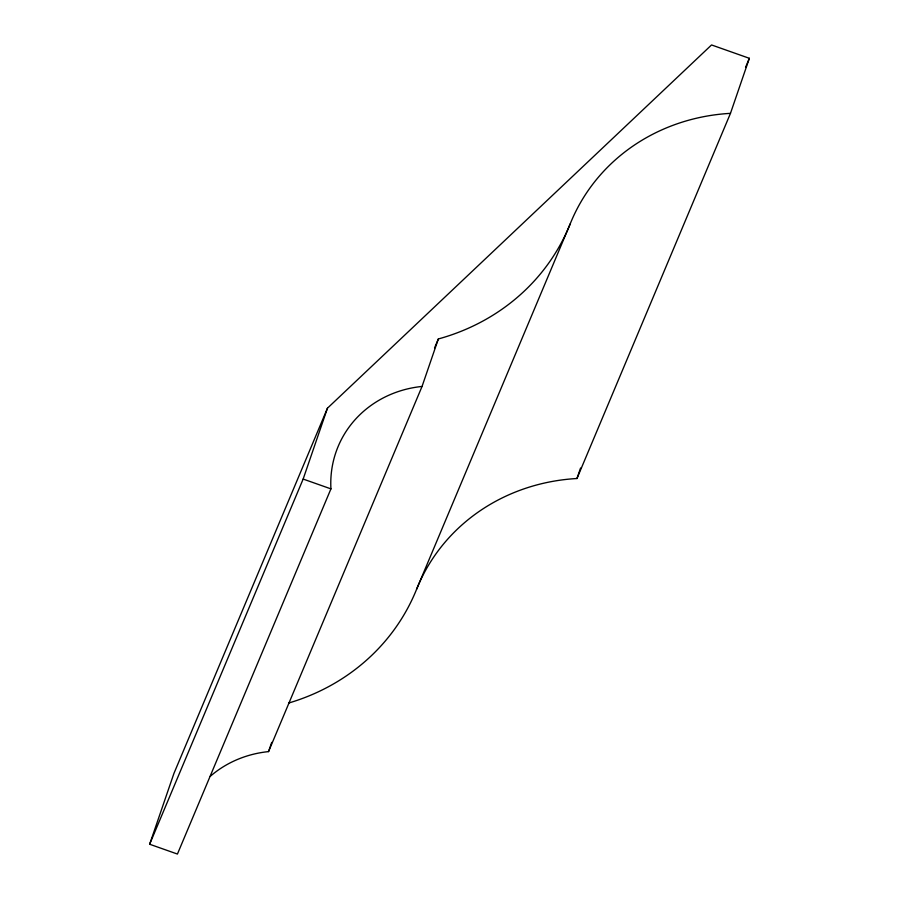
<?xml version="1.0" encoding="UTF-8"?>
<svg xmlns="http://www.w3.org/2000/svg" width="899" height="899" viewBox="0 0 899 899"><rect width="100%" height="100%" fill="white"/><g stroke="black" fill="none" stroke-linecap="round" stroke-linejoin="round"><path stroke-width="1.35" d="M730.471 113.353A196.162 182.261 22.8 0 0 570.168 223.941A217.165 201.781 22.8 0 1 438.341 338.957L422.047 386.446A109.408 101.654 22.8 0 0 330.933 488.876L177.429 854.05L149.65 844.24L173.957 773.365L327.461 408.191L711.547 44.95L749.35 58.3L730.471 113.353L576.967 478.515A196.162 182.261 22.8 0 0 416.664 589.115A217.165 201.781 22.8 0 1 288.568 703.063M149.65 844.24L303.154 479.066L327.461 408.191M210.254 776.331A109.408 101.654 22.8 0 1 268.543 751.609L271.712 742.383M576.967 478.515L580.563 468.031M434.543 347.98L438.341 338.957M268.543 751.609L422.047 386.446M416.664 589.115L570.168 223.941M745.552 67.335L749.35 58.3M303.154 479.066L330.933 488.876"/></g></svg>
